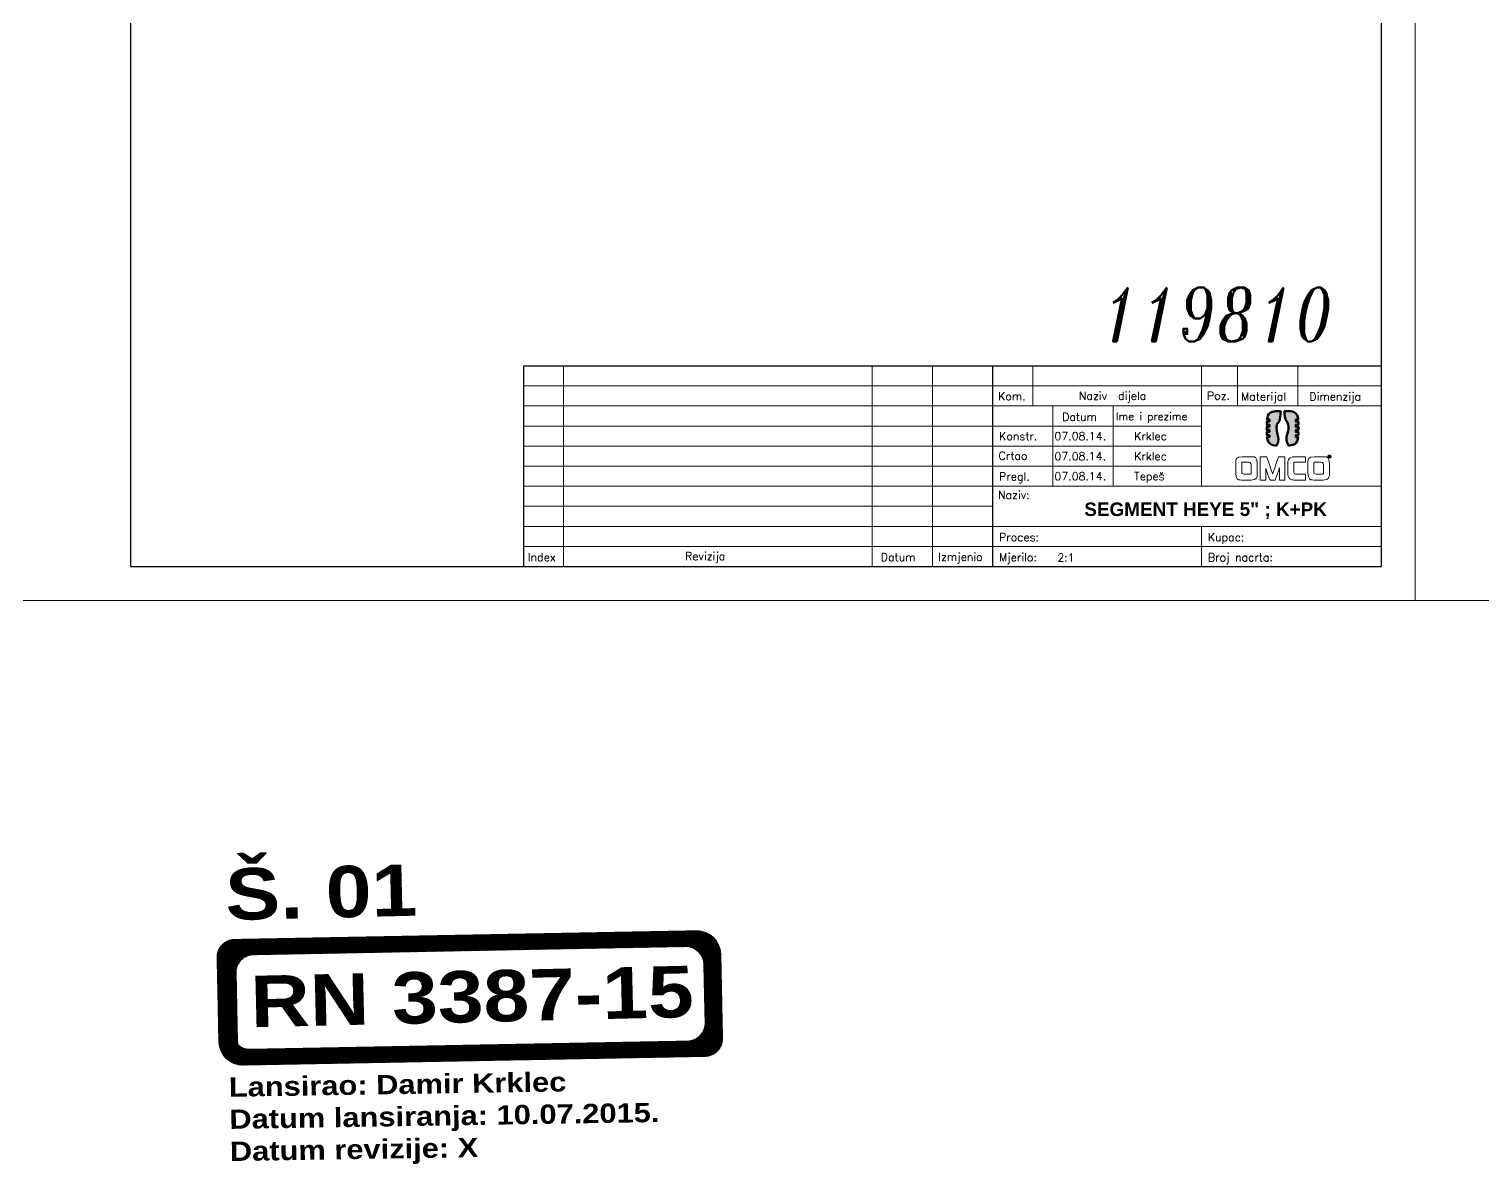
# Model space of a CAD drawing. Extents: x -409 to 671, y -177 to 531.
# Drawn here: x -193.5 to 21.5, y -177.5 to -9.7 of the extents above; entities that cross this region are included whole.
import ezdxf

# ---------------------------------------------------------------- set-up
doc = ezdxf.new("R2010")
doc.units = 0
doc.header["$LTSCALE"] = 7
doc.header["$MEASUREMENT"] = 0
doc.layers.get('0').update_dxf_attribs({"linetype": 'CONTINUOUS', "lineweight": 15})
doc.layers.add('3', color=3, linetype='CONTINUOUS', lineweight=30)
doc.layers.add('4', color=5, linetype='CONTINUOUS', lineweight=50)
doc.styles.add('ITALICT', font='ITALICT.shx', dxfattribs={"width": 0.8, "height": 3})
doc.styles.add('ROMANS', font='romans.shx')
doc.styles.get("Standard").update_dxf_attribs({"font": 'isocp.shx', "height": 3})
pattern_1 = [(45, (-171.227036, -167.3187), (-0.04939141, 0.04939141), [])]

msp = doc.modelspace()

# ---------------------------------------------------------------- hatches: boundary and pattern name
h = msp.add_hatch()
h.set_pattern_fill('ANSI31', color=1, scale=0.0055, style=0)
h.set_pattern_definition([(45, (-171.227036, -167.318698), (-0.012347852, 0.012347852), [])])
h.paths.add_polyline_path([(-94.3218, -160.819, 0.41522729), (-91.732, -158.1208), (-92.0108, -145.5781, 0.33879662), (-94.0177, -143.0736, 0.05237956), (-94.7493, -142.9986, 0.00407107), (-94.8067, -142.9992), (-163.1081, -144.281, 0.41522729), (-165.6979, -146.9793), (-165.4215, -159.415, 0.00407107), (-165.4197, -159.4723, 0.05237956), (-165.3148, -160.2003, 0.33879662), (-162.7302, -162.1028)])
h.paths.add_polyline_path([(-93.526, -156.6142, -0.41522729), (-96.1158, -159.3124), (-160.7848, -160.526, -0.18828344), (-162.5863, -159.8614, -0.20868191), (-163.4737, -157.9452), (-163.684, -148.4817, -0.41522729), (-161.0942, -145.7835), (-96.4252, -144.5699, -0.41320056), (-93.7363, -147.1507), (-93.7192, -147.9206)], flags=16)
h = msp.add_hatch()
h.set_pattern_fill('ANSI31', color=254, scale=0.022, style=0)
h.set_pattern_definition(pattern_1)
h.paths.add_polyline_path([(-162.7302, -162.1028, -0.33879662), (-165.3148, -160.2003, 0.3486048), (-161.8363, -162.8562), (-93.5349, -161.5744, 0.41522729), (-90.9451, -158.8762), (-91.2215, -146.4404, 0.3486048), (-94.0177, -143.0736, -0.33879662), (-92.0108, -145.5781), (-91.732, -158.1208, -0.41522729), (-94.3218, -160.819)])
h = msp.add_hatch()
h.set_pattern_fill('ANSI31', color=254, scale=0.022, style=0)
h.set_pattern_definition(pattern_1)
h.paths.add_polyline_path([(-93.7363, -147.1507, 0.41320056), (-96.4252, -144.5699), (-161.0942, -145.7835, 0.41522729), (-163.684, -148.4817), (-163.4737, -157.9452, 0.20868191), (-162.5863, -159.8614, -0.09285073), (-162.6697, -159.465), (-162.897, -149.2371, -0.41522729), (-160.3072, -146.5389), (-96.4081, -145.3397, -0.41320056), (-93.7192, -147.9206)])
at = {"layer": '4'}
h = msp.add_hatch(color=142, dxfattribs=at)
edge = h.paths.add_edge_path()
edge.add_spline(control_points=[(-9.0134, -68.5017), (-9.0134, -67.8634), (-8.4513, -67.6925), (-8.3898, -66.1606)], knot_values=[0.95238095, 0.95238095, 0.95238095, 0.95238095, 1, 1, 1, 1], degree=3, periodic=0)
edge.add_spline(control_points=[(-8.3898, -66.1606), (-8.3898, -66.1606), (-9.0382, -66.1606), (-9.0382, -66.1606)], knot_values=[0, 0, 0, 0, 0.04761905, 0.04761905, 0.04761905, 0.04761905], degree=3, periodic=0)
edge.add_spline(control_points=[(-9.0382, -66.1606), (-10.1328, -66.1606), (-10.3824, -67.005), (-10.4394, -67.3905), (-10.4394, -67.3905), (-10.4394, -67.3905), (-10.3466, -67.3905), (-10.2538, -67.3905)], knot_values=[0.04761905, 0.04761905, 0.04761905, 0.04761905, 0.0952381, 0.0952381, 0.0952381, 0.0952381, 0.11904762, 0.11904762, 0.11904762, 0.11904762], degree=3, periodic=0)
edge.add_spline(control_points=[(-10.2538, -67.3905), (-10.161, -67.3905), (-10.0683, -67.3905), (-10.0683, -67.3905)], knot_values=[0.11904762, 0.11904762, 0.11904762, 0.11904762, 0.14285714, 0.14285714, 0.14285714, 0.14285714], degree=3, periodic=0)
edge.add_spline(control_points=[(-10.0683, -67.3905), (-10.0683, -67.3905), (-10.0683, -67.7011), (-10.0683, -67.7011)], knot_values=[0.14285714, 0.14285714, 0.14285714, 0.14285714, 0.19047571, 0.19047571, 0.19047571, 0.19047571], degree=3, periodic=0)
edge.add_spline(control_points=[(-10.0683, -67.7011), (-10.0683, -67.7011), (-10.0683, -67.7011), (-10.0683, -67.7011), (-10.0683, -67.7011), (-10.0683, -67.7011), (-10.1653, -67.7011), (-10.2624, -67.7011)], knot_values=[0.19047571, 0.19047571, 0.19047571, 0.19047571, 0.19047619, 0.19047619, 0.19047619, 0.19047619, 0.21428571, 0.21428571, 0.21428571, 0.21428571], degree=3, periodic=0)
edge.add_spline(control_points=[(-10.2624, -67.7011), (-10.3594, -67.7011), (-10.4565, -67.7011), (-10.4565, -67.7011), (-10.4565, -67.7011), (-10.4565, -67.7011), (-10.4565, -67.8152), (-10.4565, -67.9293)], knot_values=[0.21428571, 0.21428571, 0.21428571, 0.21428571, 0.23809524, 0.23809524, 0.23809524, 0.23809524, 0.26190476, 0.26190476, 0.26190476, 0.26190476], degree=3, periodic=0)
edge.add_spline(control_points=[(-10.4565, -67.9293), (-10.4565, -68.0434), (-10.4565, -68.1575), (-10.4565, -68.1575), (-10.4565, -68.1575), (-10.4565, -68.1575), (-10.3594, -68.1575), (-10.2624, -68.1575)], knot_values=[0.26190476, 0.26190476, 0.26190476, 0.26190476, 0.28571429, 0.28571429, 0.28571429, 0.28571429, 0.30952381, 0.30952381, 0.30952381, 0.30952381], degree=3, periodic=0)
edge.add_spline(control_points=[(-10.2624, -68.1575), (-10.1653, -68.1575), (-10.0683, -68.1575), (-10.0683, -68.1575)], knot_values=[0.30952381, 0.30952381, 0.30952381, 0.30952381, 0.33333333, 0.33333333, 0.33333333, 0.33333333], degree=3, periodic=0)
edge.add_spline(control_points=[(-10.0683, -68.1575), (-10.0683, -68.1575), (-10.0683, -68.4681), (-10.0683, -68.4681)], knot_values=[0.33333333, 0.33333333, 0.33333333, 0.33333333, 0.3809519, 0.3809519, 0.3809519, 0.3809519], degree=3, periodic=0)
edge.add_spline(control_points=[(-10.0683, -68.4681), (-10.0683, -68.4681), (-10.0683, -68.4681), (-10.0683, -68.4681), (-10.0683, -68.4681), (-10.0683, -68.4681), (-10.1653, -68.4681), (-10.2624, -68.4681)], knot_values=[0.3809519, 0.3809519, 0.3809519, 0.3809519, 0.38095238, 0.38095238, 0.38095238, 0.38095238, 0.4047619, 0.4047619, 0.4047619, 0.4047619], degree=3, periodic=0)
edge.add_spline(control_points=[(-10.2624, -68.4681), (-10.3594, -68.4681), (-10.4565, -68.4681), (-10.4565, -68.4681), (-10.4565, -68.4681), (-10.4565, -68.4681), (-10.4565, -68.5822), (-10.4565, -68.6963)], knot_values=[0.4047619, 0.4047619, 0.4047619, 0.4047619, 0.42857143, 0.42857143, 0.42857143, 0.42857143, 0.45238095, 0.45238095, 0.45238095, 0.45238095], degree=3, periodic=0)
edge.add_spline(control_points=[(-10.4565, -68.6963), (-10.4565, -68.8104), (-10.4565, -68.9245), (-10.4565, -68.9245), (-10.4565, -68.9245), (-10.4565, -68.9245), (-10.3594, -68.9245), (-10.2624, -68.9245)], knot_values=[0.45238095, 0.45238095, 0.45238095, 0.45238095, 0.47619048, 0.47619048, 0.47619048, 0.47619048, 0.5, 0.5, 0.5, 0.5], degree=3, periodic=0)
edge.add_spline(control_points=[(-10.2624, -68.9245), (-10.1653, -68.9245), (-10.0683, -68.9245), (-10.0683, -68.9245)], knot_values=[0.5, 0.5, 0.5, 0.5, 0.52380952, 0.52380952, 0.52380952, 0.52380952], degree=3, periodic=0)
edge.add_spline(control_points=[(-10.0683, -68.9245), (-10.0683, -68.9245), (-10.0683, -69.235), (-10.0683, -69.235)], knot_values=[0.52380952, 0.52380952, 0.52380952, 0.52380952, 0.5714281, 0.5714281, 0.5714281, 0.5714281], degree=3, periodic=0)
edge.add_spline(control_points=[(-10.0683, -69.235), (-10.0683, -69.235), (-10.0683, -69.235), (-10.0683, -69.235), (-10.0683, -69.235), (-10.0683, -69.235), (-10.1653, -69.235), (-10.2624, -69.235)], knot_values=[0.5714281, 0.5714281, 0.5714281, 0.5714281, 0.57142857, 0.57142857, 0.57142857, 0.57142857, 0.5952381, 0.5952381, 0.5952381, 0.5952381], degree=3, periodic=0)
edge.add_spline(control_points=[(-10.2624, -69.235), (-10.3594, -69.235), (-10.4565, -69.235), (-10.4565, -69.235), (-10.4565, -69.235), (-10.4565, -69.235), (-10.4565, -69.3491), (-10.4565, -69.4632)], knot_values=[0.5952381, 0.5952381, 0.5952381, 0.5952381, 0.61904762, 0.61904762, 0.61904762, 0.61904762, 0.64285714, 0.64285714, 0.64285714, 0.64285714], degree=3, periodic=0)
edge.add_spline(control_points=[(-10.4565, -69.4632), (-10.4565, -69.5773), (-10.4565, -69.6915), (-10.4565, -69.6915), (-10.4565, -69.6915), (-10.4565, -69.6915), (-10.3594, -69.6915), (-10.2624, -69.6915)], knot_values=[0.64285714, 0.64285714, 0.64285714, 0.64285714, 0.66666667, 0.66666667, 0.66666667, 0.66666667, 0.69047619, 0.69047619, 0.69047619, 0.69047619], degree=3, periodic=0)
edge.add_spline(control_points=[(-10.2624, -69.6915), (-10.1653, -69.6915), (-10.0683, -69.6915), (-10.0683, -69.6915)], knot_values=[0.69047619, 0.69047619, 0.69047619, 0.69047619, 0.71428571, 0.71428571, 0.71428571, 0.71428571], degree=3, periodic=0)
edge.add_spline(control_points=[(-10.0683, -69.6915), (-10.0683, -69.6915), (-10.0683, -70.002), (-10.0683, -70.002)], knot_values=[0.71428571, 0.71428571, 0.71428571, 0.71428571, 0.76190429, 0.76190429, 0.76190429, 0.76190429], degree=3, periodic=0)
edge.add_spline(control_points=[(-10.0683, -70.002), (-10.0683, -70.002), (-10.0683, -70.002), (-10.0683, -70.002), (-10.0683, -70.002), (-10.0683, -70.002), (-10.4423, -70.002), (-10.4423, -70.002)], knot_values=[0.76190429, 0.76190429, 0.76190429, 0.76190429, 0.76190476, 0.76190476, 0.76190476, 0.76190476, 0.80952381, 0.80952381, 0.80952381, 0.80952381], degree=3, periodic=0)
edge.add_spline(control_points=[(-10.4423, -70.002), (-10.3101, -71.1717), (-9.2768, -71.2319), (-9.1241, -71.2319)], knot_values=[0.80952381, 0.80952381, 0.80952381, 0.80952381, 0.85714286, 0.85714286, 0.85714286, 0.85714286], degree=3, periodic=0)
edge.add_spline(control_points=[(-9.1241, -71.2319), (-9.1241, -71.2319), (-9.0095, -71.2319), (-9.0095, -71.2319)], knot_values=[0.85714286, 0.85714286, 0.85714286, 0.85714286, 0.9047619, 0.9047619, 0.9047619, 0.9047619], degree=3, periodic=0)
edge.add_spline(control_points=[(-9.0095, -71.2319), (-8.4669, -70.4517), (-9.0134, -69.3146), (-9.0134, -68.5017)], knot_values=[0.9047619, 0.9047619, 0.9047619, 0.9047619, 0.95238095, 0.95238095, 0.95238095, 0.95238095], degree=3, periodic=0)
h = msp.add_hatch(color=253, dxfattribs=at)
edge = h.paths.add_edge_path()
edge.add_spline(control_points=[(-6.1857, -68.9245), (-6.1857, -68.9245), (-6.1857, -68.9245), (-6.1857, -68.9245), (-6.1857, -68.9245), (-6.1857, -68.9245), (-6.0886, -68.9245), (-5.9916, -68.9245)], knot_values=[0.23809476, 0.23809476, 0.23809476, 0.23809476, 0.23809524, 0.23809524, 0.23809524, 0.23809524, 0.26190476, 0.26190476, 0.26190476, 0.26190476], degree=3, periodic=0)
edge.add_spline(control_points=[(-5.9916, -68.9245), (-5.8945, -68.9245), (-5.7975, -68.9245), (-5.7975, -68.9245), (-5.7975, -68.9245), (-5.7975, -68.9245), (-5.7975, -68.8104), (-5.7975, -68.6963)], knot_values=[0.26190476, 0.26190476, 0.26190476, 0.26190476, 0.28571429, 0.28571429, 0.28571429, 0.28571429, 0.30952381, 0.30952381, 0.30952381, 0.30952381], degree=3, periodic=0)
edge.add_spline(control_points=[(-5.7975, -68.6963), (-5.7975, -68.5822), (-5.7975, -68.4681), (-5.7975, -68.4681), (-5.7975, -68.4681), (-5.7975, -68.4681), (-5.8945, -68.4681), (-5.9916, -68.4681)], knot_values=[0.30952381, 0.30952381, 0.30952381, 0.30952381, 0.33333333, 0.33333333, 0.33333333, 0.33333333, 0.35714286, 0.35714286, 0.35714286, 0.35714286], degree=3, periodic=0)
edge.add_spline(control_points=[(-5.9916, -68.4681), (-6.0886, -68.4681), (-6.1857, -68.4681), (-6.1857, -68.4681)], knot_values=[0.35714286, 0.35714286, 0.35714286, 0.35714286, 0.38095238, 0.38095238, 0.38095238, 0.38095238], degree=3, periodic=0)
edge.add_spline(control_points=[(-6.1857, -68.4681), (-6.1857, -68.4681), (-6.1857, -68.1575), (-6.1857, -68.1575)], knot_values=[0.38095238, 0.38095238, 0.38095238, 0.38095238, 0.42857095, 0.42857095, 0.42857095, 0.42857095], degree=3, periodic=0)
edge.add_spline(control_points=[(-6.1857, -68.1575), (-6.1857, -68.1575), (-6.1857, -68.1575), (-6.1857, -68.1575), (-6.1857, -68.1575), (-6.1857, -68.1575), (-6.0886, -68.1575), (-5.9916, -68.1575)], knot_values=[0.42857095, 0.42857095, 0.42857095, 0.42857095, 0.42857143, 0.42857143, 0.42857143, 0.42857143, 0.45238095, 0.45238095, 0.45238095, 0.45238095], degree=3, periodic=0)
edge.add_spline(control_points=[(-5.9916, -68.1575), (-5.8945, -68.1575), (-5.7975, -68.1575), (-5.7975, -68.1575), (-5.7975, -68.1575), (-5.7975, -68.1575), (-5.7975, -68.0434), (-5.7975, -67.9293)], knot_values=[0.45238095, 0.45238095, 0.45238095, 0.45238095, 0.47619048, 0.47619048, 0.47619048, 0.47619048, 0.5, 0.5, 0.5, 0.5], degree=3, periodic=0)
edge.add_spline(control_points=[(-5.7975, -67.9293), (-5.7975, -67.8152), (-5.7975, -67.7011), (-5.7975, -67.7011), (-5.7975, -67.7011), (-5.7975, -67.7011), (-5.8945, -67.7011), (-5.9916, -67.7011)], knot_values=[0.5, 0.5, 0.5, 0.5, 0.52380952, 0.52380952, 0.52380952, 0.52380952, 0.54761905, 0.54761905, 0.54761905, 0.54761905], degree=3, periodic=0)
edge.add_spline(control_points=[(-5.9916, -67.7011), (-6.0886, -67.7011), (-6.1857, -67.7011), (-6.1857, -67.7011)], knot_values=[0.54761905, 0.54761905, 0.54761905, 0.54761905, 0.57142857, 0.57142857, 0.57142857, 0.57142857], degree=3, periodic=0)
edge.add_spline(control_points=[(-6.1857, -67.7011), (-6.1857, -67.7011), (-6.1857, -67.3905), (-6.1857, -67.3905)], knot_values=[0.57142857, 0.57142857, 0.57142857, 0.57142857, 0.61904714, 0.61904714, 0.61904714, 0.61904714], degree=3, periodic=0)
edge.add_spline(control_points=[(-6.1857, -67.3905), (-6.1857, -67.3905), (-6.1857, -67.3905), (-6.1857, -67.3905), (-6.1857, -67.3905), (-6.1857, -67.3905), (-5.8128, -67.3905), (-5.8128, -67.3905)], knot_values=[0.61904714, 0.61904714, 0.61904714, 0.61904714, 0.61904762, 0.61904762, 0.61904762, 0.61904762, 0.66666667, 0.66666667, 0.66666667, 0.66666667], degree=3, periodic=0)
edge.add_spline(control_points=[(-5.8128, -67.3905), (-5.9493, -66.2285), (-6.9775, -66.1606), (-7.1298, -66.1606), (-7.1298, -66.1606), (-7.1298, -66.1606), (-7.8644, -66.1606), (-7.8644, -66.1606)], knot_values=[0.66666667, 0.66666667, 0.66666667, 0.66666667, 0.71428571, 0.71428571, 0.71428571, 0.71428572, 0.76190476, 0.76190476, 0.76190476, 0.76190476], degree=3, periodic=0)
edge.add_spline(control_points=[(-7.8644, -66.1606), (-7.8027, -67.6925), (-7.2404, -67.8634), (-7.2404, -68.5017)], knot_values=[0.76190476, 0.76190476, 0.76190476, 0.76190476, 0.80952381, 0.80952381, 0.80952381, 0.80952381], degree=3, periodic=0)
edge.add_spline(control_points=[(-7.2404, -68.5017), (-7.2404, -69.3146), (-7.787, -70.4517), (-7.2444, -71.2319)], knot_values=[0.80952381, 0.80952381, 0.80952381, 0.80952381, 0.85714286, 0.85714286, 0.85714286, 0.85714286], degree=3, periodic=0)
edge.add_spline(control_points=[(-7.2444, -71.2319), (-7.2444, -71.2319), (-7.2072, -71.2319), (-7.2072, -71.2319)], knot_values=[0.85714286, 0.85714286, 0.85714286, 0.85714286, 0.9047619, 0.9047619, 0.9047619, 0.9047619], degree=3, periodic=0)
edge.add_spline(control_points=[(-7.2072, -71.2319), (-6.1126, -71.2319), (-5.8681, -70.3876), (-5.8134, -70.002), (-5.8134, -70.002), (-5.8134, -70.002), (-5.9065, -70.002), (-5.9996, -70.002)], knot_values=[0.9047619, 0.9047619, 0.9047619, 0.9047619, 0.95238095, 0.95238095, 0.95238095, 0.95238095, 0.97619048, 0.97619048, 0.97619048, 0.97619048], degree=3, periodic=0)
edge.add_spline(control_points=[(-5.9996, -70.002), (-6.0926, -70.002), (-6.1857, -70.002), (-6.1857, -70.002)], knot_values=[0.97619048, 0.97619048, 0.97619048, 0.97619048, 1, 1, 1, 1], degree=3, periodic=0)
edge.add_spline(control_points=[(-6.1857, -70.002), (-6.1857, -70.002), (-6.1857, -69.6915), (-6.1857, -69.6915)], knot_values=[0, 0, 0, 0, 0.04761857, 0.04761857, 0.04761857, 0.04761857], degree=3, periodic=0)
edge.add_spline(control_points=[(-6.1857, -69.6915), (-6.1857, -69.6915), (-6.1857, -69.6915), (-6.1857, -69.6915), (-6.1857, -69.6915), (-6.1857, -69.6915), (-6.0886, -69.6915), (-5.9916, -69.6915)], knot_values=[0.04761857, 0.04761857, 0.04761857, 0.04761857, 0.04761905, 0.04761905, 0.04761905, 0.04761905, 0.07142857, 0.07142857, 0.07142857, 0.07142857], degree=3, periodic=0)
edge.add_spline(control_points=[(-5.9916, -69.6915), (-5.8945, -69.6915), (-5.7975, -69.6915), (-5.7975, -69.6915), (-5.7975, -69.6915), (-5.7975, -69.6915), (-5.7975, -69.5773), (-5.7975, -69.4632)], knot_values=[0.07142857, 0.07142857, 0.07142857, 0.07142857, 0.0952381, 0.0952381, 0.0952381, 0.0952381, 0.11904762, 0.11904762, 0.11904762, 0.11904762], degree=3, periodic=0)
edge.add_spline(control_points=[(-5.7975, -69.4632), (-5.7975, -69.3491), (-5.7975, -69.235), (-5.7975, -69.235), (-5.7975, -69.235), (-5.7975, -69.235), (-5.8945, -69.235), (-5.9916, -69.235)], knot_values=[0.11904762, 0.11904762, 0.11904762, 0.11904762, 0.14285714, 0.14285714, 0.14285714, 0.14285714, 0.16666667, 0.16666667, 0.16666667, 0.16666667], degree=3, periodic=0)
edge.add_spline(control_points=[(-5.9916, -69.235), (-6.0886, -69.235), (-6.1857, -69.235), (-6.1857, -69.235)], knot_values=[0.16666667, 0.16666667, 0.16666667, 0.16666667, 0.19047619, 0.19047619, 0.19047619, 0.19047619], degree=3, periodic=0)
edge.add_spline(control_points=[(-6.1857, -69.235), (-6.1857, -69.235), (-6.1857, -68.9245), (-6.1857, -68.9245)], knot_values=[0.19047619, 0.19047619, 0.19047619, 0.19047619, 0.23809476, 0.23809476, 0.23809476, 0.23809476], degree=3, periodic=0)

# ---------------------------------------------------------------- linework, layer by layer
for p, q in [((11.4997, 506.465), (11.4997, -94.1371)), ((11.4997, -94.1371), (11.4997, 202.8629)), ((-114.4639, -59.4431), (-114.4639, -89.1371)), ((-68.8291, -59.4431), (-68.8291, -89.1371)), ((-59.9209, -59.4431), (-59.9209, -89.1371)), ((-45.0739, -59.4431), (-45.0739, -65.3819)), ((-20.131, -59.4431), (-20.131, -77.2595)), ((-14.786, -59.4431), (-14.786, -65.3819)), ((-5.8778, -59.4431), (-5.8778, -65.3819)), ((-120.4027, -62.4125), (6.4997, -62.4125)), ((6.4997, -65.3819), (-120.4027, -65.3819)), ((-42.1045, -65.3819), (-42.1045, -77.2595)), ((-33.1963, -65.3819), (-33.1963, -77.2595)), ((-120.4027, -68.3513), (-20.131, -68.3513)), ((-120.4027, -71.3207), (-20.131, -71.3207)), ((-120.4027, -74.2901), (-20.131, -74.2901)), ((-120.4027, -77.2595), (6.4997, -77.2595)), ((-51.0127, -80.2289), (-120.4027, -80.2289)), ((-120.4027, -83.1983), (6.4997, -83.1983)), ((-20.131, -83.1983), (-20.131, -89.1371)), ((-120.4027, -86.1677), (6.4997, -86.1677)), ((-198.5003, -94.1371), (11.4997, -94.1371)), ((11.4997, -94.1371), (431.4997, -94.1371))]:
    msp.add_line(p, q)
at = {"color": 7}
for p, q in [((-163.1081, -144.281), (-94.8067, -142.9992)), ((-161.0942, -145.7835), (-96.4252, -144.5699)), ((-160.3072, -146.5389), (-96.4081, -145.3397)), ((-92.0108, -145.5781), (-91.732, -158.1208)), ((-165.6979, -146.9793), (-165.4215, -159.415)), ((-93.7363, -147.1507), (-93.526, -156.6142)), ((-91.2215, -146.4404), (-90.9451, -158.8762)), ((-163.684, -148.4817), (-163.4737, -157.9452)), ((-162.897, -149.2371), (-162.6697, -159.465)), ((-162.7302, -162.1028), (-94.3218, -160.819)), ((-160.7848, -160.526), (-96.1158, -159.3124)), ((-161.8363, -162.8562), (-93.5349, -161.5744))]:
    msp.add_line(p, q, dxfattribs=at)
for centre, radius, start, end in [((-94.7406, -146.5186), 3.52, 1.273388, 91.075154), ((-94.6502, -145.6368), 2.64, 1.273388, 91.075154), ((-163.0585, -146.9206), 2.64, 91.075154, 181.273388), ((-161.0447, -148.4231), 2.64, 91.075154, 181.273388), ((-96.3757, -147.2094), 2.64, 1.273388, 91.075154), ((-96.3585, -147.9792), 2.64, 1.273388, 91.075154), ((-160.2577, -149.1784), 2.64, 91.075154, 181.273388), ((-96.1653, -156.6728), 2.64, 271.075154, 1.273388), ((-160.8343, -157.8865), 2.64, 181.273388, 271.075154), ((-94.3714, -158.1795), 2.64, 271.075154, 1.273388), ((-93.5844, -158.9348), 2.64, 271.075154, 1.273388), ((-161.9023, -159.3368), 3.52, 181.273388, 271.075154), ((-162.7797, -159.4633), 2.64, 181.273388, 271.075154), ((-161.5699, -159.4406), 1.1, 181.273388, 202.49237)]:
    msp.add_arc(centre, radius, start, end, dxfattribs=at)
for points, knots in [([(-12.8383, -76.3394), (-12.8383, -76.3394), (-14.1435, -76.3394), (-14.1435, -76.3394), (-14.1435, -76.3394), (-14.2546, -76.3394), (-15.0506, -76.2927), (-15.0506, -75.3269), (-15.0506, -75.3269), (-15.0506, -75.3269), (-15.0506, -73.8521), (-15.0506, -73.8521), (-15.0506, -73.8521), (-15.0506, -73.8521), (-15.0506, -72.8864), (-14.085, -72.8864), (-14.085, -72.8864), (-14.085, -72.8864), (-12.7857, -72.8864), (-12.7857, -72.8864), (-12.7857, -72.8864), (-12.6745, -72.8864), (-11.8785, -72.9391), (-11.8785, -73.9048), (-11.8785, -73.9048), (-11.8785, -73.9048), (-11.8785, -75.3737), (-11.8785, -75.3737), (-11.8785, -75.3737), (-11.8785, -75.3737), (-11.8727, -76.3394), (-12.8383, -76.3394)], [0, 0, 0, 0, 0.125, 0.125, 0.125, 0.1875, 0.25, 0.25, 0.25, 0.3125, 0.375, 0.375, 0.375, 0.4375, 0.5, 0.5, 0.5, 0.5625, 0.625, 0.625, 0.625, 0.6875, 0.75, 0.75, 0.75, 0.8125, 0.875, 0.875, 0.875, 0.9375, 1, 1, 1, 1]), ([(-8.5894, -76.3394), (-8.5894, -76.3394), (-8.5894, -74.531), (-8.5894, -74.531), (-8.5894, -74.531), (-8.5894, -74.531), (-9.2214, -76.3394), (-9.2214, -76.3394), (-9.2214, -76.3394), (-9.2214, -76.3394), (-9.9823, -76.3394), (-9.9823, -76.3394), (-9.9823, -76.3394), (-9.9823, -76.3394), (-10.626, -74.6128), (-10.626, -74.6128), (-10.626, -74.6128), (-10.626, -74.6128), (-10.626, -76.3394), (-10.626, -76.3394), (-10.626, -76.3394), (-10.626, -76.3394), (-11.4396, -76.3394), (-11.4396, -76.3394), (-11.4396, -76.3394), (-11.4396, -76.3394), (-11.4396, -72.8864), (-11.4396, -72.8864), (-11.4396, -72.8864), (-11.4396, -72.8864), (-10.4974, -72.8864), (-10.4974, -72.8864), (-10.4974, -72.8864), (-10.4974, -72.8864), (-9.5902, -75.4323), (-9.5902, -75.4323), (-9.5902, -75.4323), (-9.5902, -75.4323), (-8.724, -72.8864), (-8.724, -72.8864), (-8.724, -72.8864), (-8.724, -72.8864), (-7.7992, -72.8864), (-7.7992, -72.8864), (-7.7992, -72.8864), (-7.7992, -72.8864), (-7.7992, -76.3394), (-7.7992, -76.3394), (-7.7992, -76.3394), (-7.7992, -76.3394), (-8.5894, -76.3394), (-8.5894, -76.3394)], [0, 0, 0, 0, 0.07692308, 0.07692308, 0.07692308, 0.11538462, 0.15384615, 0.15384615, 0.15384615, 0.19230769, 0.23076923, 0.23076923, 0.23076923, 0.26923077, 0.30769231, 0.30769231, 0.30769231, 0.34615385, 0.38461538, 0.38461538, 0.38461538, 0.42307692, 0.46153846, 0.46153846, 0.46153846, 0.5, 0.53846154, 0.53846154, 0.53846154, 0.57692308, 0.61538462, 0.61538462, 0.61538462, 0.65384615, 0.69230769, 0.69230769, 0.69230769, 0.73076923, 0.76923077, 0.76923077, 0.76923077, 0.80769231, 0.84615385, 0.84615385, 0.84615385, 0.88461538, 0.92307692, 0.92307692, 0.92307692, 0.96153846, 1, 1, 1, 1]), ([(-4.7558, -75.4617), (-4.7558, -75.4617), (-6.143, -75.4617), (-6.143, -75.4617), (-6.143, -75.4617), (-6.4825, -75.4617), (-6.4825, -75.0694), (-6.4825, -75.0694), (-6.4825, -75.0694), (-6.4825, -75.0694), (-6.4825, -73.8228), (-6.4825, -73.8228), (-6.4825, -73.8228), (-6.4825, -73.7117), (-6.3712, -73.7058), (-6.3712, -73.7058), (-6.3712, -73.7058), (-6.3712, -73.7058), (-4.7558, -73.7058), (-4.7558, -73.7058), (-4.7558, -73.7058), (-4.7558, -73.7058), (-4.7558, -72.8864), (-4.7558, -72.8864), (-4.7558, -72.8864), (-4.7558, -72.8864), (-6.3946, -72.8864), (-6.3946, -72.8864), (-6.3946, -72.8864), (-7.3603, -72.8864), (-7.3603, -73.8521), (-7.3603, -73.8521), (-7.3603, -73.8521), (-7.3603, -73.8521), (-7.3603, -75.3269), (-7.3603, -75.3269), (-7.3603, -75.3269), (-7.3603, -76.2927), (-6.5644, -76.3394), (-6.4532, -76.3394), (-6.4532, -76.3394), (-6.4532, -76.3394), (-4.7558, -76.3394), (-4.7558, -76.3394), (-4.7558, -76.3394), (-4.7558, -76.3394), (-4.7558, -75.4617), (-4.7558, -75.4617)], [0, 0, 0, 0, 0.08333333, 0.08333333, 0.08333333, 0.125, 0.16666667, 0.16666667, 0.16666667, 0.20833333, 0.25, 0.25, 0.25, 0.29166667, 0.33333333, 0.33333333, 0.33333333, 0.375, 0.41666667, 0.41666667, 0.41666667, 0.45833333, 0.5, 0.5, 0.5, 0.54166667, 0.58333333, 0.58333333, 0.58333333, 0.625, 0.66666667, 0.66666667, 0.66666667, 0.70833333, 0.75, 0.75, 0.75, 0.79166667, 0.83333333, 0.83333333, 0.83333333, 0.875, 0.91666667, 0.91666667, 0.91666667, 0.95833333, 1, 1, 1, 1]), ([(-2.1632, -76.3394), (-2.1632, -76.3394), (-3.4683, -76.3394), (-3.4683, -76.3394), (-3.4683, -76.3394), (-3.5795, -76.3394), (-4.3754, -76.2927), (-4.3754, -75.3269), (-4.3754, -75.3269), (-4.3754, -75.3269), (-4.3753, -73.8521), (-4.3753, -73.8521), (-4.3753, -73.8521), (-4.3753, -73.8521), (-4.3754, -72.8864), (-3.4098, -72.8864), (-3.4098, -72.8864), (-3.4098, -72.8864), (-2.1105, -72.8864), (-2.1105, -72.8864), (-2.1105, -72.8864), (-1.9993, -72.8864), (-1.2033, -72.9391), (-1.2033, -73.9048), (-1.2033, -73.9048), (-1.2033, -73.9048), (-1.2033, -75.3737), (-1.2033, -75.3737), (-1.2033, -75.3737), (-1.2033, -75.3737), (-1.1975, -76.3394), (-2.1632, -76.3394)], [0, 0, 0, 0, 0.125, 0.125, 0.125, 0.1875, 0.25, 0.25, 0.25, 0.3125, 0.375, 0.375, 0.375, 0.4375, 0.5, 0.5, 0.5, 0.5625, 0.625, 0.625, 0.625, 0.6875, 0.75, 0.75, 0.75, 0.8125, 0.875, 0.875, 0.875, 0.9375, 1, 1, 1, 1]), ([(-1.1895, -73.1056), (-1.3181, -73.1056), (-1.4225, -73.0011), (-1.4225, -72.8726), (-1.4225, -72.8726), (-1.4225, -72.7441), (-1.3181, -72.6397), (-1.1895, -72.6397), (-1.1895, -72.6397), (-1.061, -72.6397), (-0.9566, -72.7441), (-0.9566, -72.8726), (-0.9566, -72.8726), (-0.9566, -73.0011), (-1.061, -73.1056), (-1.1895, -73.1056)], [0, 0, 0, 0, 0.25, 0.25, 0.25, 0.375, 0.5, 0.5, 0.5, 0.625, 0.75, 0.75, 0.75, 0.875, 1, 1, 1, 1]), ([(-1.1895, -72.691), (-1.2891, -72.691), (-1.3711, -72.773), (-1.3711, -72.8726), (-1.3711, -72.8726), (-1.3711, -72.9722), (-1.2891, -73.0541), (-1.1895, -73.0541), (-1.1895, -73.0541), (-1.0899, -73.0541), (-1.0079, -72.9722), (-1.0079, -72.8726), (-1.0079, -72.8726), (-1.0079, -72.773), (-1.0899, -72.691), (-1.1895, -72.691)], [0, 0, 0, 0, 0.25, 0.25, 0.25, 0.375, 0.5, 0.5, 0.5, 0.625, 0.75, 0.75, 0.75, 0.875, 1, 1, 1, 1]), ([(-1.1366, -72.9127), (-1.1366, -72.9127), (-1.0883, -72.9866), (-1.0883, -72.9866), (-1.0883, -72.9866), (-1.0883, -72.9866), (-1.1526, -72.9866), (-1.1526, -72.9866), (-1.1526, -72.9866), (-1.1526, -72.9866), (-1.1927, -72.9208), (-1.1927, -72.9208), (-1.1927, -72.9208), (-1.1927, -72.9208), (-1.2185, -72.9208), (-1.2185, -72.9208), (-1.2185, -72.9208), (-1.2185, -72.9208), (-1.2185, -72.9866), (-1.2185, -72.9866), (-1.2185, -72.9866), (-1.2185, -72.9866), (-1.2763, -72.9866), (-1.2763, -72.9866), (-1.2763, -72.9866), (-1.2763, -72.9866), (-1.2763, -72.7505), (-1.2763, -72.7505), (-1.2763, -72.7505), (-1.2763, -72.7505), (-1.1735, -72.7505), (-1.1735, -72.7505), (-1.1735, -72.7505), (-1.1542, -72.7505), (-1.0835, -72.7505), (-1.0835, -72.8356), (-1.0835, -72.8356), (-1.0835, -72.8805), (-1.1108, -72.903), (-1.1366, -72.9127)], [0, 0, 0, 0, 0.1, 0.1, 0.1, 0.15, 0.2, 0.2, 0.2, 0.25, 0.3, 0.3, 0.3, 0.35, 0.4, 0.4, 0.4, 0.45, 0.5, 0.5, 0.5, 0.55, 0.6, 0.6, 0.6, 0.65, 0.7, 0.7, 0.7, 0.75, 0.8, 0.8, 0.8, 0.85, 0.9, 0.9, 0.9, 0.95, 1, 1, 1, 1]), ([(-1.188, -72.8003), (-1.188, -72.8003), (-1.2185, -72.8003), (-1.2185, -72.8003), (-1.2185, -72.8003), (-1.2185, -72.8003), (-1.2185, -72.8741), (-1.2185, -72.8741), (-1.2185, -72.8741), (-1.2185, -72.8741), (-1.188, -72.8741), (-1.188, -72.8741), (-1.188, -72.8741), (-1.1574, -72.8741), (-1.1446, -72.8629), (-1.1446, -72.8356), (-1.1446, -72.8356), (-1.1446, -72.8083), (-1.1574, -72.8003), (-1.188, -72.8003)], [0, 0, 0, 0, 0.2, 0.2, 0.2, 0.3, 0.4, 0.4, 0.4, 0.5, 0.6, 0.6, 0.6, 0.7, 0.8, 0.8, 0.8, 0.9, 1, 1, 1, 1]), ([(-12.7564, -74.1037), (-12.7564, -74.1037), (-12.7564, -73.7058), (-13.0959, -73.7058), (-13.0959, -73.7058), (-13.0959, -73.7058), (-14.0615, -73.7058), (-14.0615, -73.7058), (-14.0615, -73.7058), (-14.0615, -73.7058), (-14.1727, -73.7117), (-14.1727, -73.8228), (-14.1727, -73.8228), (-14.1727, -73.8228), (-14.1727, -75.0694), (-14.1727, -75.0694), (-14.1727, -75.0694), (-14.1727, -75.0694), (-14.1727, -75.4617), (-13.8333, -75.4617), (-13.8333, -75.4617), (-13.8333, -75.4617), (-12.8676, -75.4617), (-12.8676, -75.4617), (-12.8676, -75.4617), (-12.8676, -75.4617), (-12.7564, -75.4617), (-12.7564, -75.3504), (-12.7564, -75.3504), (-12.7564, -75.3504), (-12.7564, -74.1037), (-12.7564, -74.1037)], [0, 0, 0, 0, 0.125, 0.125, 0.125, 0.1875, 0.25, 0.25, 0.25, 0.3125, 0.375, 0.375, 0.375, 0.4375, 0.5, 0.5, 0.5, 0.5625, 0.625, 0.625, 0.625, 0.6875, 0.75, 0.75, 0.75, 0.8125, 0.875, 0.875, 0.875, 0.9375, 1, 1, 1, 1]), ([(-2.0813, -74.1037), (-2.0813, -74.1037), (-2.0813, -73.7058), (-2.4208, -73.7058), (-2.4208, -73.7058), (-2.4208, -73.7058), (-3.3863, -73.7058), (-3.3863, -73.7058), (-3.3863, -73.7058), (-3.3863, -73.7058), (-3.4977, -73.7117), (-3.4977, -73.8228), (-3.4977, -73.8228), (-3.4977, -73.8228), (-3.4977, -75.0694), (-3.4977, -75.0694), (-3.4977, -75.0694), (-3.4977, -75.0694), (-3.4977, -75.4617), (-3.1581, -75.4617), (-3.1581, -75.4617), (-3.1581, -75.4617), (-2.1924, -75.4617), (-2.1924, -75.4617), (-2.1924, -75.4617), (-2.1924, -75.4617), (-2.0813, -75.4617), (-2.0813, -75.3504), (-2.0813, -75.3504), (-2.0813, -75.3504), (-2.0813, -74.1037), (-2.0813, -74.1037)], [0, 0, 0, 0, 0.125, 0.125, 0.125, 0.1875, 0.25, 0.25, 0.25, 0.3125, 0.375, 0.375, 0.375, 0.4375, 0.5, 0.5, 0.5, 0.5625, 0.625, 0.625, 0.625, 0.6875, 0.75, 0.75, 0.75, 0.8125, 0.875, 0.875, 0.875, 0.9375, 1, 1, 1, 1])]:
    msp.add_open_spline(points, degree=3, knots=knots)
at = {"layer": '3'}
for p, q in [((-178.5003, 197.8629), (-178.5003, -89.1371)), ((6.4997, -89.1371), (6.4997, 197.8629)), ((-120.4027, -59.4431), (-120.4027, -89.1371)), ((-120.4027, -59.4431), (6.4997, -59.4431)), ((-51.0127, -59.4431), (-51.0127, -89.1371)), ((-178.5003, -89.1371), (6.4997, -89.1371))]:
    msp.add_line(p, q, dxfattribs=at)
at = {"layer": '3', "linetype": 'ByBlock'}
msp.add_line((-120.4027, -89.1371), (6.4997, -89.1371), dxfattribs=at)
at = {"layer": '4', "color": 142}
msp.add_open_spline([(-8.3898, -66.1606), (-8.3898, -66.1606), (-9.0382, -66.1606), (-9.0382, -66.1606), (-9.0382, -66.1606), (-10.1328, -66.1606), (-10.3824, -67.005), (-10.4394, -67.3905), (-10.4394, -67.3905), (-10.4394, -67.3905), (-10.0683, -67.3905), (-10.0683, -67.3905), (-10.0683, -67.3905), (-10.0683, -67.3905), (-10.0683, -67.7011), (-10.0683, -67.7011), (-10.0683, -67.7011), (-10.0683, -67.7011), (-10.4565, -67.7011), (-10.4565, -67.7011), (-10.4565, -67.7011), (-10.4565, -67.7011), (-10.4565, -68.1575), (-10.4565, -68.1575), (-10.4565, -68.1575), (-10.4565, -68.1575), (-10.0683, -68.1575), (-10.0683, -68.1575), (-10.0683, -68.1575), (-10.0683, -68.1575), (-10.0683, -68.4681), (-10.0683, -68.4681), (-10.0683, -68.4681), (-10.0683, -68.4681), (-10.4565, -68.4681), (-10.4565, -68.4681), (-10.4565, -68.4681), (-10.4565, -68.4681), (-10.4565, -68.9245), (-10.4565, -68.9245), (-10.4565, -68.9245), (-10.4565, -68.9245), (-10.0683, -68.9245), (-10.0683, -68.9245), (-10.0683, -68.9245), (-10.0683, -68.9245), (-10.0683, -69.235), (-10.0683, -69.235), (-10.0683, -69.235), (-10.0683, -69.235), (-10.4565, -69.235), (-10.4565, -69.235), (-10.4565, -69.235), (-10.4565, -69.235), (-10.4565, -69.6915), (-10.4565, -69.6915), (-10.4565, -69.6915), (-10.4565, -69.6915), (-10.0683, -69.6915), (-10.0683, -69.6915), (-10.0683, -69.6915), (-10.0683, -69.6915), (-10.0683, -70.002), (-10.0683, -70.002), (-10.0683, -70.002), (-10.0683, -70.002), (-10.4423, -70.002), (-10.4423, -70.002), (-10.4423, -70.002), (-10.3101, -71.1717), (-9.2768, -71.2319), (-9.1241, -71.2319), (-9.1241, -71.2319), (-9.1241, -71.2319), (-9.0095, -71.2319), (-9.0095, -71.2319), (-9.0095, -71.2319), (-8.4669, -70.4517), (-9.0134, -69.3146), (-9.0134, -68.5017), (-9.0134, -68.5017), (-9.0134, -67.8634), (-8.4513, -67.6925), (-8.3898, -66.1606)], degree=3, knots=[0, 0, 0, 0, 0.04761905, 0.04761905, 0.04761905, 0.07142857, 0.0952381, 0.0952381, 0.0952381, 0.11904762, 0.14285714, 0.14285714, 0.14285714, 0.16666667, 0.19047619, 0.19047619, 0.19047619, 0.21428571, 0.23809524, 0.23809524, 0.23809524, 0.26190476, 0.28571429, 0.28571429, 0.28571429, 0.30952381, 0.33333333, 0.33333333, 0.33333333, 0.35714286, 0.38095238, 0.38095238, 0.38095238, 0.4047619, 0.42857143, 0.42857143, 0.42857143, 0.45238095, 0.47619048, 0.47619048, 0.47619048, 0.5, 0.52380952, 0.52380952, 0.52380952, 0.54761905, 0.57142857, 0.57142857, 0.57142857, 0.5952381, 0.61904762, 0.61904762, 0.61904762, 0.64285714, 0.66666667, 0.66666667, 0.66666667, 0.69047619, 0.71428571, 0.71428571, 0.71428571, 0.73809524, 0.76190476, 0.76190476, 0.76190476, 0.78571429, 0.80952381, 0.80952381, 0.80952381, 0.83333333, 0.85714286, 0.85714286, 0.85714286, 0.88095238, 0.9047619, 0.9047619, 0.9047619, 0.92857143, 0.95238095, 0.95238095, 0.95238095, 0.97619048, 1, 1, 1, 1], dxfattribs=at)
at = {"layer": '4', "color": 253}
msp.add_open_spline([(-6.1857, -70.002), (-6.1857, -70.002), (-6.1857, -69.6915), (-6.1857, -69.6915), (-6.1857, -69.6915), (-6.1857, -69.6915), (-5.7975, -69.6915), (-5.7975, -69.6915), (-5.7975, -69.6915), (-5.7975, -69.6915), (-5.7975, -69.235), (-5.7975, -69.235), (-5.7975, -69.235), (-5.7975, -69.235), (-6.1857, -69.235), (-6.1857, -69.235), (-6.1857, -69.235), (-6.1857, -69.235), (-6.1857, -68.9245), (-6.1857, -68.9245), (-6.1857, -68.9245), (-6.1857, -68.9245), (-5.7975, -68.9245), (-5.7975, -68.9245), (-5.7975, -68.9245), (-5.7975, -68.9245), (-5.7975, -68.4681), (-5.7975, -68.4681), (-5.7975, -68.4681), (-5.7975, -68.4681), (-6.1857, -68.4681), (-6.1857, -68.4681), (-6.1857, -68.4681), (-6.1857, -68.4681), (-6.1857, -68.1575), (-6.1857, -68.1575), (-6.1857, -68.1575), (-6.1857, -68.1575), (-5.7975, -68.1575), (-5.7975, -68.1575), (-5.7975, -68.1575), (-5.7975, -68.1575), (-5.7975, -67.7011), (-5.7975, -67.7011), (-5.7975, -67.7011), (-5.7975, -67.7011), (-6.1857, -67.7011), (-6.1857, -67.7011), (-6.1857, -67.7011), (-6.1857, -67.7011), (-6.1857, -67.3905), (-6.1857, -67.3905), (-6.1857, -67.3905), (-6.1857, -67.3905), (-5.8128, -67.3905), (-5.8128, -67.3905), (-5.8128, -67.3905), (-5.9493, -66.2285), (-6.9775, -66.1606), (-7.1298, -66.1606), (-7.1298, -66.1606), (-7.1298, -66.1606), (-7.8644, -66.1606), (-7.8644, -66.1606), (-7.8644, -66.1606), (-7.8027, -67.6925), (-7.2404, -67.8634), (-7.2404, -68.5017), (-7.2404, -68.5017), (-7.2404, -69.3146), (-7.787, -70.4517), (-7.2444, -71.2319), (-7.2444, -71.2319), (-7.2444, -71.2319), (-7.2072, -71.2319), (-7.2072, -71.2319), (-7.2072, -71.2319), (-6.1126, -71.2319), (-5.8681, -70.3876), (-5.8134, -70.002), (-5.8134, -70.002), (-5.8134, -70.002), (-6.1857, -70.002), (-6.1857, -70.002)], degree=3, knots=[0, 0, 0, 0, 0.04761905, 0.04761905, 0.04761905, 0.07142857, 0.0952381, 0.0952381, 0.0952381, 0.11904762, 0.14285714, 0.14285714, 0.14285714, 0.16666667, 0.19047619, 0.19047619, 0.19047619, 0.21428571, 0.23809524, 0.23809524, 0.23809524, 0.26190476, 0.28571429, 0.28571429, 0.28571429, 0.30952381, 0.33333333, 0.33333333, 0.33333333, 0.35714286, 0.38095238, 0.38095238, 0.38095238, 0.4047619, 0.42857143, 0.42857143, 0.42857143, 0.45238095, 0.47619048, 0.47619048, 0.47619048, 0.5, 0.52380952, 0.52380952, 0.52380952, 0.54761905, 0.57142857, 0.57142857, 0.57142857, 0.5952381, 0.61904762, 0.61904762, 0.61904762, 0.64285714, 0.66666667, 0.66666667, 0.66666667, 0.69047619, 0.71428571, 0.71428571, 0.71428571, 0.73809524, 0.76190476, 0.76190476, 0.76190476, 0.78571429, 0.80952381, 0.80952381, 0.80952381, 0.83333333, 0.85714286, 0.85714286, 0.85714286, 0.88095238, 0.9047619, 0.9047619, 0.9047619, 0.92857143, 0.95238095, 0.95238095, 0.95238095, 0.97619048, 1, 1, 1, 1], dxfattribs=at)

# ---------------------------------------------------------------- texts
at = {"style": 'ITALICT', "width": 0.8}
msp.add_text('119810', height=8, dxfattribs=at).set_placement((-35.1236, -55.8652))
at = {"style": 'ROMANS'}
for s, height, p in [('Kom.', 1.18776, (-50.1907, -64.5475)), ('Naziv  dijela', 1.18776, (-38.2518, -64.4827)), ('Poz.', 1.18776, (-19.3121, -64.4611)), ('Materijal', 1.18776, (-14.2784, -64.5928)), ('Dimenzija', 1.18776, (-4.1589, -64.5902)), ('Datum', 1.18776, (-40.7241, -67.5966)), ('Ime i prezime', 1.128372, (-32.7872, -67.4849)), ('Konstr.', 1.18776, (-50.0469, -70.4388)), ('07.08.14.', 1.18776, (-41.8677, -70.4388)), ('Krklec', 1.18776, (-30.0786, -70.4388)), ('Crtao', 1.18776, (-50.1259, -73.3387)), ('07.08.14.', 1.18776, (-41.8677, -73.4082)), ('Krklec', 1.18776, (-30.0786, -73.4082)), ('Pregl.', 1.18776, (-50.0469, -76.3965)), ('07.08.14.', 1.18776, (-41.8677, -76.3776)), ('Tepeš', 1.18776, (-30.0786, -76.3776)), ('Naziv:', 1.18776, (-50.2086, -79.1334)), ('Proces:', 1.18776, (-50.0648, -85.393)), ('Kupac:', 1.18776, (-19.1831, -85.393)), ('Index', 1.18776, (-119.7399, -88.3363)), ('Revizija', 1.18776, (-96.4923, -88.1905)), ('Datum', 1.18776, (-67.5451, -88.326)), ('Izmjenio', 1.18776, (-59.0451, -88.2917)), ('Mjerilo:', 1.18776, (-50.0648, -88.3624)), ('2:1', 1.18776, (-41.4393, -88.4075)), ('Broj nacrta:', 1.18776, (-19.1754, -88.3641))]:
    msp.add_text(s, height=height, dxfattribs=at).set_placement(p)
at = {"insert": (-45.208, -79.6593), "char_height": 2, "width": 60.961128, "attachment_point": 1, "style": 'ROMANS'}
msp.add_mtext('{\\fArial|b1|i0|c238|p34;          SEGMENT HEYE 5" ; K+PK}', dxfattribs=at)
at = {"color": 1, "attachment_point": 1}
for s, insert, char_height, width, rotation in [('{\\fArial Black|b1|i0|c238|p34;Š. 01}', (-164.5753, -133.818), 7.6032, 76.085732, 1.3375), ('{\\fArial Black|b1|i0|c0|p34;RN \\fArial Black|b1|i0|c238|p34;3387\\fArial Black|b1|i0|c0|p34;-15}', (-160.8467, -149.669), 7.6032, 76.085732, 1.3375), ('{\\fArial Black|b1|i0|c238|p34;Lansirao: Damir Krklec\\PDatum lansiranja: 10.07.2015.\\PDatum revizije: X}', (-163.9803, -164.6916), 2.8512, 252.560755, 0.917299)]:
    msp.add_mtext(s, dxfattribs=dict(at, insert=insert, char_height=char_height, width=width, rotation=rotation))

doc.saveas('drawing.dxf')
